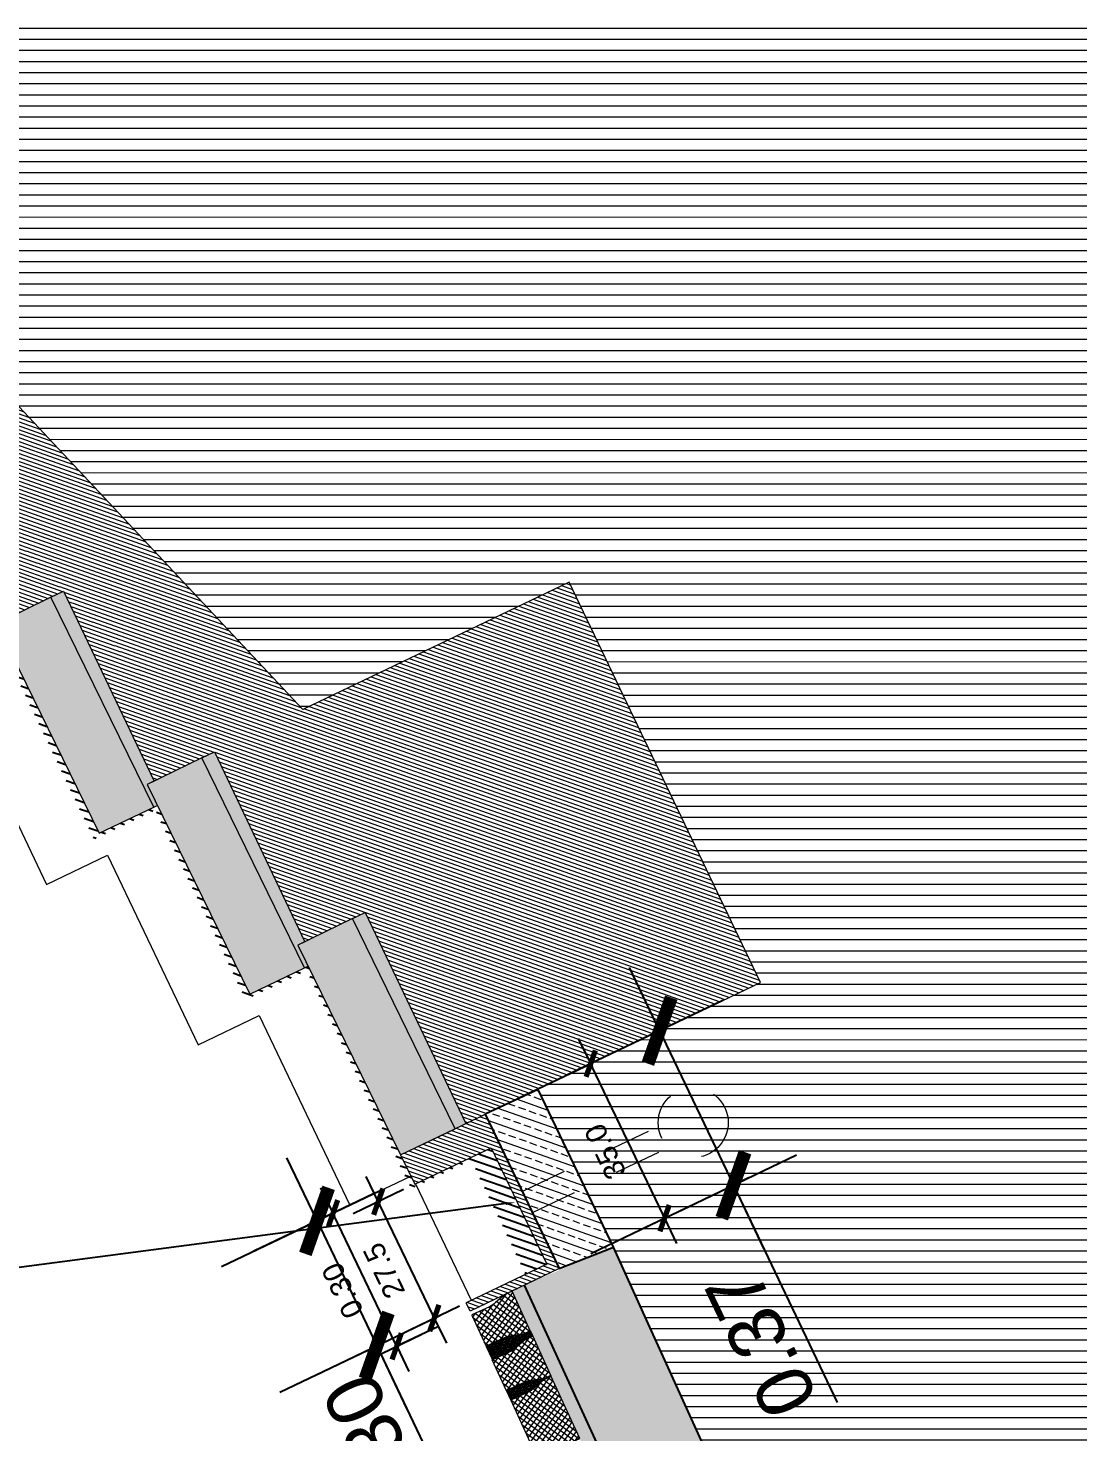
# Model space of a CAD drawing. Header units: metres. Extents: x 679304 to 680626, y 2747329 to 2750056.
# Drawn here: x 679487.419 to 679489.669, y 2747433.814 to 2747436.821 of the extents above; entities that cross this region are included whole.
import ezdxf
from ezdxf import colors
from ezdxf.entities.mleader import LeaderData, LeaderLine
from ezdxf.math import Vec2, Vec3

# ---------------------------------------------------------------- set-up
doc = ezdxf.new("R2010")
doc.units = ezdxf.units.M
doc.linetypes.add('Dash_2_', pattern=[0.25, 0.125, -0.125])
doc.linetypes.add('TRAZOS2', pattern=[9.524999999999999, 6.349999999999999, -3.174999999999999])
doc.layers.add('-aux', color=50, linetype='Continuous', plot=False)
doc.layers.add('00_Aux', color=5, linetype='Continuous', plot=False)
for name, color, linetype in [('01-TX', 7, 'Continuous'), ('01-TX-Dimensions_1-25', 157, 'Continuous'), ('01-TX-Dimensions_1-50', 157, 'Continuous'), ('02-L-Water Level', 140, 'Continuous'), ('COTAUX', 7, 'Continuous')]:
    doc.layers.add(name, color=color, linetype=linetype)
for name, color, linetype, lineweight in [('02-L-projecció', 6, 'Continuous', 5), ('02-L-seccionat', 4, 'Continuous', 5), ('1-CM', 7, 'Continuous', 0), ('3-TR Formigó', 252, 'Continuous', 0), ('3-TR terra compactada', 45, 'Continuous', 0)]:
    doc.layers.add(name, color=color, linetype=linetype, lineweight=lineweight)
for name, color, linetype, lineweight, true_color in [('02-L-projecció 2', 251, 'Continuous', 5, 0x636363), ('03-TR-Paviment_08_Natural Stone Bleachers', 253, 'Continuous', 5, 0xafad9d), ('3-TR D formigó', 251, 'Continuous', 5, 0x666666), ('3-TR tot_u', 8, 'Continuous', 5, 0x787878)]:
    doc.layers.add(name, color=color, linetype=linetype, lineweight=lineweight, true_color=true_color)
doc.layers.add('EIT_3 TR sorra', color=9, linetype='Continuous', true_color=0xd8ceb0)
doc.styles.get("Standard").update_dxf_attribs({"font": 'arial.ttf'})
doc.dimstyles.new('E20', dxfattribs={"dimscale": 0.03, "dimtxt": 1.5, "dimasz": 0.2, "dimexe": 0.1, "dimexo": 2.5, "dimgap": 1, "dimtad": 1, "dimdec": 0, "dimlfac": 1000, "dimzin": 0, "dimdsep": 46, "dimtxsty": 'Standard', "dimblk1": 'LINCOT200', "dimblk2": 'LINCOT200', "dimsah": 1, "dimcen": 0.1, "dimdle": 0.1, "dimclrt": 256, "dimadec": 0, "dimazin": 0, "dimtfac": 0.0153846153846154, "dimtdec": 0, "dimtofl": 0, "dimtmove": 0, "dimatfit": 3, "dimldrblk": 'LINCOT200', "dimfxl": 1, "dimtolj": 1, "dimtzin": 0, "dimarcsym": 0})
doc.dimstyles.new('E50', dxfattribs={"dimscale": 0.03, "dimtxt": 4, "dimasz": 0.5, "dimexe": 0.1, "dimexo": 15, "dimgap": 1, "dimtad": 1, "dimzin": 0, "dimdsep": 46, "dimtxsty": 'Standard', "dimblk1": 'LINCOT200', "dimblk2": 'LINCOT200', "dimsah": 1, "dimcen": 0.1, "dimdle": 0.1, "dimclrt": 256, "dimadec": 0, "dimazin": 0, "dimtfac": 0.0153846153846154, "dimtofl": 0, "dimtmove": 0, "dimatfit": 3, "dimldrblk": 'LINCOT200', "dimfxl": 1, "dimtolj": 1, "dimtzin": 0, "dimarcsym": 0})
pattern_1 = [(28.36651767412219, (0.0075900279916823, -2.662577874492853), (-0.0045254235276686, 0.0083812986401406), []), (118.3665176741222, (0.0075900279916823, -2.662577874492853), (-0.0083812986401406, -0.0045254235276686), [])]
pattern_2 = [(43.53433976174455, (-27.93331618560478, -72.01295925071462), (0.0019792498297906, 0.0065885012002258), [0.0085328125, -0.0017065625, 0, -0.0017065625])]
pattern_3 = [(233.4975340775854, (0.0645159101113677, -2.806752687320113), (0.0007298412641894, -0.0048849200842067), [0.0034925, -0.0034925])]
pattern_4 = [(45.0036907260805, (0, 0), (-0.0056572186258434, 0.0056564898496692), [])]

# ---------------------------------------------------------------- blocks, each defined once
blk = doc.blocks.new('View P3')
at = {"layer": '02-L-Water Level', "linetype": 'Dash_2_', "ltscale": 0.35}
h = blk.add_hatch(dxfattribs=at)
h.set_pattern_fill('ANSI31', color=256, scale=0.005, angle=-1.44041e-10)
h.set_pattern_definition([(44.99999999985592, (0, 0), (-0.0112253201513082, 0.0112253201513647), [])])
h.paths.add_polyline_path([(1.165072605945169, -2.149724781978875), (1.68468470685184, -2.145254114177078), (1.684651335701346, -2.006718603428453), (2.134684117510914, -2.002377902390435), (2.134651100262999, -1.863891914021223), (2.584683876484632, -1.859551207628101), (2.584650858771055, -1.721065219026058), (3.034683637320995, -1.716724515426903), (3.03465062007308, -1.578238526824861), (3.484683400951325, -1.57389782462269), (3.48465038370341, -1.435411836486309), (3.934683164581656, -1.431071134284138), (3.934650147333741, -1.292585146147757), (4.784313429220994, -1.285866921225897), (4.784314478756625, -1.278891913592815), (3.92819441948086, -1.278891914058476), (3.928194418083876, -1.413891913834959), (3.478194418828934, -1.413891913369297), (3.478194420225918, -1.558891913387924), (3.028194418177008, -1.558891913853585), (3.028194417245686, -1.70389191340655), (2.578194417990744, -1.703891913872212), (2.578194420784711, -1.848891914123669), (2.128194416873157, -1.848891913890838), (2.128194415941834, -1.993891913443803), (1.678194418083876, -1.993891913676634), (1.678194419015198, -2.138891912996768), (1.159883634652942, -2.138891914859414), (1.159734944347292, -2.281254951842129), (0.8882625340484082, -2.2809714153409), (0.8882591570727527, -2.330971415387466), (1.164520463440567, -2.33098874753341)])
at = {"layer": '03-TR-Paviment_08_Natural Stone Bleachers'}
h = blk.add_hatch(dxfattribs=at)
h.set_pattern_fill('DASH', color=256, scale=0.0011, angle=233.4975340775854, style=0, double=1)
h.set_pattern_definition(pattern_3)
h.paths.add_polyline_path([(2.134651100262999, -1.863891914021223), (2.134651317261159, -1.993461311096325), (2.63576118601486, -1.989119559992104), (2.634632331319153, -1.859124461188912)])
h = blk.add_hatch(dxfattribs=at)
h.set_pattern_fill('DASH', color=256, scale=0.0011, angle=233.4975340775854, style=0, double=1)
h.set_pattern_definition(pattern_3)
h.paths.add_polyline_path([(1.684651335701346, -2.006718603428453), (1.68465155409649, -2.136288000270724), (2.18576142238453, -2.131946248468011), (2.184632566291838, -2.001951150596141)])
h = blk.add_hatch(dxfattribs=at)
h.set_pattern_fill('DASH', color=256, scale=0.0011, angle=233.4975340775854, style=0, double=1)
h.set_pattern_definition(pattern_3)
h.paths.add_polyline_path([(1.234651579521596, -2.149545298889279), (1.234651797451078, -2.27911469573155), (1.735761665739119, -2.274772944394499), (1.73463281057775, -2.144777845824137)])
at = {"layer": '3-TR D formigó'}
h = blk.add_hatch(dxfattribs=at)
h.set_pattern_fill('_USER', color=256, scale=0.008, angle=45.00369072608052, pattern_type=0)
h.set_pattern_definition(pattern_4)
h.paths.add_polyline_path([(4.684510949533432, -1.448068327736109), (3.984776679426431, -1.447349506430327), (3.98576018679887, -1.583505686838179), (3.985760098323225, -1.590639481786638), (1.735761295072734, -2.304772944655269), (1.235048487782478, -2.3043002942577), (1.234718102961778, -3.004299982450902), (2.185761065222322, -3.004299982450902), (2.185761064756661, -2.371778391767293), (3.985760098961312, -1.800471624902741), (4.285132287708241, -1.800471624359488), (4.285132287070155, -3.096072127576917), (3.534091622568666, -3.096072127111256), (3.534091623499989, -3.446072127204388), (9.80670249601826, -3.446072121383622), (9.80670249601826, -3.096072121057659), (4.684091622941195, -3.096072127576917), (4.6842723172158, -2.765866050962358), (4.684091622941195, -2.765884730033576)])
h = blk.add_hatch(dxfattribs=at)
h.set_pattern_fill('_USER', color=256, scale=0.008, angle=45.00369072608052, pattern_type=0)
h.set_pattern_definition(pattern_4)
h.paths.add_polyline_path([(3.085760574322193, -1.876292868051677), (2.634777384344488, -1.875829583266749), (2.635761175304651, -1.989119563717395), (2.635760804638266, -2.019119563512504)])
h = blk.add_hatch(dxfattribs=at)
h.set_pattern_fill('_USER', color=256, scale=0.008, angle=45.00369072608052, pattern_type=0)
h.set_pattern_definition(pattern_4)
h.paths.add_polyline_path([(2.635760815348476, -2.019119559554383), (2.184777625836431, -2.018656275235116), (2.185761416796594, -2.1319462552201), (2.18576104613021, -2.161946255248039)])
h = blk.add_hatch(dxfattribs=at)
h.set_pattern_fill('_USER', color=256, scale=0.008, angle=45.00369072608052, pattern_type=0)
h.set_pattern_definition([(45.0036907260805, (0.0143892616033554, -2.662684472743421), (-0.0056572186258434, 0.0056564898496692), [])])
edge = h.paths.add_edge_path()
edge.add_line((1.234654032625257, -2.149725120048969), (1.165072606295564, -2.149724782166972))
edge.add_line((1.165072605945169, -2.149724781978875), (1.164520463117202, -2.330988747025919))
edge.add_line((1.164520463440567, -2.33098874753341), (0.888259157538414, -2.330971415620297))
edge.add_line((0.8882591570727527, -2.330971415387466), (0.8882625331170856, -2.280971415573731))
edge.add_line((0.8882625340484082, -2.2809714153409), (0.8882720735029785, -2.13971877689477))
edge.add_line((0.88827207358554, -2.139718777034431), (0.8682720730312425, -2.139718343138872))
edge.add_line((0.8682720721699297, -2.139718343503773), (0.8682662137309655, -2.226471366141229))
edge.add_arc((0.8199822385795414, -2.23006544727832), 0.0484175563039576, -0.8982138179728167, 4.257035526508275, ccw=False)
edge.add_line((0.8683938453905284, -2.230824447702616), (0.8682653672196458, -2.2390192157587))
edge.add_line((0.8682653666473925, -2.239019215805456), (0.8682578065970858, -2.350970064739053))
edge.add_line((0.868257806636393, -2.350970064755529), (1.234649449253388, -2.350990014533883))
edge.add_line((1.234649448655545, -2.350990014150738), (1.234654032000385, -2.149725119985218))
h = blk.add_hatch(dxfattribs=at)
h.set_pattern_fill('_USER', color=256, scale=0.008, angle=45.00369072608052, pattern_type=0)
h.set_pattern_definition(pattern_4)
h.paths.add_polyline_path([(2.185761065222322, -2.161946249194443), (1.734777875244617, -2.161482964642345), (1.735761665739119, -2.274772944394499), (1.735761295072734, -2.304772944655269)])
h = blk.add_hatch(dxfattribs=at)
h.set_pattern_fill('ANSI33', color=256, scale=0.005)
h.set_pattern_definition([(45, (0.0143892616033554, -2.662684472743421), (-0.0224506403026729, 0.0224506403026729), []), (45, (0.0368399117141962, -2.662684472743421), (-0.0224506403026729, 0.0224506403026729), [0.015875, -0.0079375])])
h.paths.add_polyline_path([(1.235228699631989, -2.350990066770464), (0.868257806636393, -2.350970064755529), (0.8597663398832082, -2.475620665121823), (1.234070198610424, -2.475620665121823)])
at = {"layer": '3-TR Formigó'}
h = blk.add_hatch(dxfattribs=at)
h.set_pattern_fill('ANSI37', color=256, scale=0.003, angle=-16.63348232587778, style=0)
h.set_pattern_definition(pattern_1)
edge = h.paths.add_edge_path()
edge.add_line((0.6683637639507652, -2.235885169357061), (0.668492240831256, -2.227690396830439))
edge.add_arc((0.6200806386768818, -2.226931407116353), 0.0484175509068215, 359.1017990145337, 375.1008181409226)
edge.add_line((0.6668262779712677, -2.214317749021574), (0.6612054849974811, -2.193487341282889))
edge.add_arc((0.7163768159225583, -2.178600137121975), 0.0571445927350761, 179.1017913688502, 195.1008104951326, ccw=False)
edge.add_line((0.6592392451129854, -2.177704335423186), (0.6598839266225696, -2.136584115214645))
edge.add_line((0.6598839266225696, -2.136584115214645), (0.6590868174098432, -2.136571617564186))
edge.add_line((0.6590868174098432, -2.136571617331355), (0.6591000501066447, -2.135727643966674))
edge.add_line((0.659100050572306, -2.135727644432336), (0.5332896392792464, -2.133755195420235))
edge.add_line((0.5332896383479238, -2.133755194954574), (0.5332764079794288, -2.134599169949069))
edge.add_line((0.5332764079794288, -2.134599169949069), (0.532479299698025, -2.134586668107658))
edge.add_line((0.532479299698025, -2.134586668107658), (0.5318346205167473, -2.175706891808658))
edge.add_arc((0.4746970538981259, -2.174811087548732), 0.0571445883122748, 343.10276942888225, 359.1017885551647, ccw=False)
edge.add_line((0.5293745757080615, -2.191420501796528), (0.523103550542146, -2.212064471794292))
edge.add_arc((0.5694308066740632, -2.22613731957972), 0.048417556315514, 163.1027728754241, 179.1017920018131)
edge.add_line((0.5210192003287375, -2.225378323346376), (0.5208907234482468, -2.233573095174506))
edge.add_line((0.5208907234482468, -2.233573095407336), (0.6683637639507652, -2.235885169357061))
h = blk.add_hatch(dxfattribs=at)
h.set_pattern_fill('ANSI37', color=256, scale=0.003, angle=-16.63348232587778, style=0)
h.set_pattern_definition(pattern_1)
edge = h.paths.add_edge_path()
edge.add_line((0.6683637634851038, -2.235885170521214), (0.6684922412969172, -2.227690396830439))
edge.add_arc((0.7169038495048881, -2.228449389338493), 0.048417558277355, 163.1027772467987, 179.1017963731876, ccw=False)
edge.add_line((0.6705765896476806, -2.214376544114202), (0.6768476138822735, -2.19373257854022))
edge.add_arc((0.6221700850874186, -2.177123166620731), 0.0571445952328922, 343.1027739110425, 359.101793037325)
edge.add_line((0.6793076586909593, -2.178018966224044), (0.6799523397348822, -2.136898745084181))
edge.add_line((0.6799523392692209, -2.136898745782673), (0.6807494466193021, -2.13691124250181))
edge.add_line((0.6807494480162859, -2.136911242268979), (0.6807626797817647, -2.136067270766943))
edge.add_line((0.6807626788504422, -2.136067270766943), (0.7540514655411245, -2.137216286268085))
edge.add_line((0.7540514655411245, -2.137216286268085), (0.7540382351726294, -2.138060260098427))
edge.add_line((0.7540382351726294, -2.138060260098427), (0.7548353420570493, -2.138072754489257))
edge.add_line((0.7548353420570493, -2.138072754722088), (0.7541906624101103, -2.179192978190258))
edge.add_arc((0.8113282271660864, -2.180088780820369), 0.0571445867174573, 179.1017904300533, 195.1008095563358)
edge.add_line((0.7561569027602673, -2.194975982885807), (0.7617776961997152, -2.215806392719969))
edge.add_arc((0.7150320527143778, -2.228420047787949), 0.0484175538136111, -0.8982054042938898, 15.100813722095097, ccw=False)
edge.add_line((0.763443656731397, -2.229179040994495), (0.7633151789195836, -2.237373812822625))
edge.add_line((0.7633151798509062, -2.237373812822625), (0.6683637634851038, -2.235885170521214))
h = blk.add_hatch(dxfattribs=at)
h.set_pattern_fill('ANSI37', color=256, scale=0.003, angle=-16.63348232587778, style=0)
h.set_pattern_definition(pattern_1)
edge = h.paths.add_edge_path()
edge.add_line((0.8682653666473925, -2.239019215805456), (0.8683938449248672, -2.230824440950527))
edge.add_arc((0.8199822385795414, -2.23006544727832), 0.048417556303949, 359.1017942285715, 375.1008133549604)
edge.add_line((0.866727883927524, -2.217451791744679), (0.8611070900224149, -2.196621385635808))
edge.add_arc((0.9162784162908792, -2.181734179845079), 0.0571445896214559, 179.1017934482232, 195.1008125745056, ccw=False)
edge.add_line((0.8591408492065966, -2.180838379543274), (0.8597855297848582, -2.139718158636242))
edge.add_line((0.8597855288535357, -2.139718159101903), (0.8589884196408092, -2.139705661218613))
edge.add_line((0.8589884196408092, -2.139705661451444), (0.859001652803272, -2.138861688552424))
edge.add_line((0.8590016532689332, -2.138861688319593), (0.7857128637842834, -2.137712671887129))
edge.add_line((0.7857128637842834, -2.13771267235279), (0.7856996352784336, -2.138556646881625))
edge.add_line((0.7856996348127723, -2.138556646648794), (0.7849025265313685, -2.138544145738705))
edge.add_line((0.7849025265313685, -2.138544145505875), (0.7842578468844295, -2.179664369439706))
edge.add_arc((0.727120278403163, -2.178768566809594), 0.0571445905328893, 343.10277147536846, 359.1017906016509, ccw=False)
edge.add_line((0.7817978020757437, -2.195377979893237), (0.7755267764441669, -2.216021949425339))
edge.add_arc((0.8218540344387292, -2.23009479092434), 0.0484175552804193, 163.1027806995004, 179.1017998258894)
edge.add_line((0.7734424285590649, -2.229335801675915), (0.7733139516785741, -2.237530573038384))
edge.add_line((0.7733139521442354, -2.237530572805553), (0.8682653671130537, -2.239019215572625))
at = {"layer": '3-TR terra compactada'}
h = blk.add_hatch(dxfattribs=at)
h.set_pattern_fill('LINE', color=256, scale=0.0075, angle=-115.557546249365, style=0)
h.set_pattern_definition([(244.4424537506349, (0, 0), (0.0214825048843796, -0.0102731270868518), [])])
h.paths.add_polyline_path([(33.4248187597841, -5.638298667035996), (33.42481875838712, -0.1896367226727307), (28.93739090207964, -0.2614927883259952), (28.93739993590862, -1.000565177295356), (26.21110249822959, -1.000591947464272), (26.21110249822959, -1.651717793662101), (20.74110249662772, -1.651717793662101), (20.74110249662772, -2.302507082698866), (15.27390249632299, -2.302507082931697), (15.27390249632299, -2.874289605300873), (9.8067024955526, -2.874289605068042), (9.80670249601826, -3.413715920876711), (9.806702496483922, -3.446072121150791), (3.534091623499989, -3.446072127204388), (3.534091622568666, -3.096072127111256), (4.285132287070155, -3.096072127576917), (4.285132286138832, -1.800471624359488), (3.985760098788887, -1.800471624359488), (2.185761064756661, -2.371778391767293), (2.185761065222322, -3.004299982450902), (1.234718102961778, -3.004299982450902), (1.234718103893101, -2.475620665121823), (0.8597663398832082, -2.475620665121823), (-0.9858305351808667, -2.439915189519524), (-0.9858305337838827, -5.63829866820015)])
at = {"layer": '3-TR tot_u'}
h = blk.add_hatch(dxfattribs=at)
h.set_pattern_fill('AR-CONC', color=256, scale=0.00025, angle=89.80773971934977)
h.set_pattern_definition([(158.0837823295707, (-46.3725121752359, 29.3433259902522), (-0.0103499279355319, 0.0445332543813249), [0.0047625, -0.0523875]), (103.0837823295706, (-46.3725121752359, 29.3433259902522), (-0.0426698782489073, -0.0232019944051226), [0.00381, -0.0419101460424998]), (208.5352270295707, (-46.37337466562167, 29.34703708207235), (-0.0530198042963272, 0.0213312604663262), [0.0040475022, -0.0445225611499999]), (154.2679823295707, (-46.38458484131843, 29.33938381681219), (-0.0110448357776689, 0.0676847422759134), [0.00714375, -0.0785812499999998]), (204.7193399395707, (-46.38550524925813, 29.34502420481294), (-0.0772240414564228, 0.0372185846859287), [0.006071255785, -0.0667839020399999]), (99.26793349957067, (-46.38458484131843, 29.33938381681219), (-0.0772240414545717, 0.0372185846900767), [0.0057149917675, -0.0628649329799998]), (129.0837823295707, (-46.38353775953873, 29.34640569146722), (0.0125378609920583, 0.0439672655705747), [0.0047625, -0.0523874999999999]), (74.08378232957072, (-46.38353775953873, 29.34640569146722), (-0.0485683886498667, 0.0003939825065855), [0.00381, -0.0419099999999998]), (179.5352273295707, (-46.38249293947592, 29.35006963135675), (-0.0360305278575024, 0.0443612479230451), [0.0040475022, -0.0445224843999999]), (145.5837823295707, (-46.3725121752359, 29.3433259902522), (-0.0203342630487983, -0.0058276174863555), [0, -0.0414019999999999, 0, -0.0425449999999999, 0, -0.0420687499999999]), (115.5837823295708, (-46.3725121752359, 29.3433259902522), (-0.028993333506133, 0.0081055562120774), [0, -0.0242569999999999, 0, -0.0404494999999999, 0, -0.0160337499999999]), (75.58378232957072, (-46.36811665212735, 29.32986496761441), (-0.0091606388699547, 0.0326677891176351), [0, -0.0158749999999999, 0, -0.0495299999999998, 0, -0.0657224999999997]), (65.5837823295707, (-46.36614556470886, 29.32382863503881), (-0.0175377261548643, 0.0332298918571741), [0, -0.0206375, 0, -0.0328929999999999, 0, -0.0466724999999999])])
h.paths.add_polyline_path([(-0.9856107383966445, -2.239373984979465), (-0.9856107383966445, -2.439919441472738), (0.8597663398832082, -2.475620665121823), (0.8682633554562926, -2.268794775009155)])
at = {"layer": 'EIT_3 TR sorra'}
h = blk.add_hatch(dxfattribs=at)
h.set_pattern_fill('ANSI36', color=256, scale=0.001075, angle=-0.0699202000995699, style=0, double=1)
h.set_pattern_definition([(44.93007979990038, (0.9470638115890324, -0.3145005856640637), (0.0018181808699823, 0.0066347566856768), [0.0085328125000001, -0.0017065625, 0, -0.0017065625])])
h.paths.add_polyline_path([(2.134649594780057, -2.002378213219344), (2.184632568620145, -2.001951165962964), (2.184777632821351, -2.018656286876648), (2.635816955473273, -2.019119629170745), (2.635761186480522, -1.989119571633636), (2.134651318658143, -1.993461322970688)])
h = blk.add_hatch(dxfattribs=at)
h.set_pattern_fill('ANSI36', color=256, scale=0.001075, angle=-0.0699202000995699, style=0, double=1)
h.set_pattern_definition([(44.93007979990038, (0.4970640460960567, -0.457327263429761), (0.0018181808699823, 0.0066347566856768), [0.0085328125000001, -0.0017065625, 0, -0.0017065625])])
h.paths.add_polyline_path([(1.68464982882142, -2.145204890985041), (1.734632802195847, -2.144777842797338), (1.734777867328375, -2.161482964642345), (2.185817189048975, -2.161946306936442), (2.18576142238453, -2.131946248468011), (1.684651553165167, -2.136288000736385)])
h = blk.add_hatch(dxfattribs=at)
h.set_pattern_fill('ANSI36', color=256, scale=0.001075, angle=-1.465660238255363, style=0, double=1)
h.set_pattern_definition(pattern_2)
edge = h.paths.add_edge_path()
edge.add_line((0.6683637066744268, -2.235888665076345), (0.6684921840205789, -2.227693893946707))
edge.add_arc((0.7169037866406143, -2.228452888783067), 0.048417551925259, 163.1027740660205, 179.1017931921324, ccw=False)
edge.add_line((0.6705765346996487, -2.214380043093115), (0.6768475584685802, -2.193736072396859))
edge.add_arc((0.6221700352616609, -2.177126660943031), 0.0571445894478798, 343.1027730029701, 359.1017921291886)
edge.add_line((0.6793076028116048, -2.178022462408989), (0.6799523374065757, -2.136898745084181))
edge.add_line((0.6799523374065757, -2.13689874485135), (0.659883923828602, -2.136584115214645))
edge.add_line((0.659883923828602, -2.136584115214645), (0.6592391906306148, -2.1777078313753))
edge.add_arc((0.7163767595775427, -2.178603631444275), 0.0571445912815803, 179.1017932408311, 195.1008123671419)
edge.add_line((0.6612054319120944, -2.193490837235003), (0.6668262258172036, -2.214321247534826))
edge.add_arc((0.6200805911794305, -2.226934899576008), 0.0484175444760712, -0.898206022703107, 15.100813103509779, ccw=False)
edge.add_line((0.6684921854175628, -2.227693893481045), (0.6683637062087655, -2.235888665542006))
h = blk.add_hatch(dxfattribs=at)
h.set_pattern_fill('ANSI36', color=256, scale=0.001075, angle=-1.465660238255363, style=0, double=1)
h.set_pattern_definition(pattern_2)
edge = h.paths.add_edge_path()
edge.add_line((0.7633151235058904, -2.237377311801537), (0.7733138925395906, -2.23753407318145))
edge.add_line((0.7733138925395906, -2.23753407318145), (0.7734423712827266, -2.229339300654828))
edge.add_arc((0.8218539776280522, -2.230098294559866), 0.0484175560575729, 163.1027748315818, 179.1017939576938, ccw=False)
edge.add_line((0.7755267210304737, -2.216025448404252), (0.781797744333744, -2.19538147887215))
edge.add_arc((0.7271202187985182, -2.178772069513797), 0.0571445908420315, 343.1027749197274, 359.1017940459459)
edge.add_line((0.7842577882111073, -2.179667868418619), (0.7849025237374008, -2.138544145505875))
edge.add_line((0.7849025228060782, -2.138544145738705), (0.7548353401944042, -2.138072755653411))
edge.add_line((0.7548353411257267, -2.138072755187749), (0.7541906060650945, -2.179196478333324))
edge.add_arc((0.8113281768746674, -2.180092278402298), 0.0571445929418056, 179.1017930334536, 195.1008121597644)
edge.add_line((0.7561568473465741, -2.194979484658688), (0.7617776398546994, -2.215809892863035))
edge.add_arc((0.7150320010259748, -2.228423547465354), 0.0484175488334649, -0.8982046699363764, 15.100814456276396, ccw=False)
edge.add_line((0.7634436008520425, -2.229182539973407), (0.7633151235058904, -2.237377311568707))
edge.add_line((0.7633151235058904, -2.237377311801537), (0.7733138925395906, -2.23753407318145))
h = blk.add_hatch(dxfattribs=at)
h.set_pattern_fill('ANSI36', color=256, scale=0.001075, angle=-1.483241872390413, style=0, double=1)
h.set_pattern_definition([(61.79280073783064, (23.47827219730243, 245.672869458329), (-0.0001846038072498, 0.006876896057703), [0.0085328125000001, -0.0017065625, 0, -0.0017065625])])
h.paths.add_polyline_path([(0.8682633554562926, -2.268794775009155), (0.8682653671130537, -2.239021457266062), (-0.9856107383966445, -2.209615301340818), (-0.9856107383966445, -2.239373984979465)])
h = blk.add_hatch(dxfattribs=at)
h.set_pattern_fill('ANSI36', color=256, scale=0.001075, angle=-0.0699202000995699, style=0, double=1)
h.set_pattern_definition([(44.93007979990038, (0.0470642917789519, -0.6001539584249258), (0.0018181808699823, 0.0066347566856768), [0.0085328125000001, -0.0017065625, 0, -0.0017065625])])
h.paths.add_polyline_path([(1.234718103893101, -2.304299982497468), (1.735817434266209, -2.304773001931607), (1.735761665273457, -2.274772943928837), (1.234651797451078, -2.27911469573155)])
at = {"layer": '-aux'}
for points in [[(0.6683637062087655, -2.235888665774837), (0.6683637066744268, -2.235888665076345), (0.6684921840205789, -2.227693893946707, -0.0699225111475427), (0.6705765346996487, -2.214380043093115), (0.676847558002919, -2.19373607262969, 0.0699225111480096), (0.6793076028116048, -2.178022462408989), (0.6799523374065757, -2.13689874485135), (0.659883923828602, -2.136584115214645), (0.6592391896992922, -2.1777078313753, 0.0699225111484148), (0.6612054319120944, -2.193490837235003), (0.6668262253515423, -2.214321247767657, -0.0699225111479849), (0.6684921854175628, -2.227693893481045), (0.6683637062087655, -2.235888665774837), (0.6683637066744268, -2.235888665076345)], [(0.7633151235058904, -2.237377311801537), (0.7733138925395906, -2.23753407318145), (0.7734423712827266, -2.229339300654828, -0.0699225111475427), (0.7755267210304737, -2.216025448404252), (0.781797744333744, -2.19538147887215, 0.0699225111480096), (0.7842577882111073, -2.179667868418619), (0.7849025228060782, -2.138544145738705), (0.7548353411257267, -2.138072755187749), (0.7541906055994332, -2.179196478333324, 0.0699225111484148), (0.7561568473465741, -2.194979484658688), (0.7617776393890381, -2.215809892863035, -0.0699225111479849), (0.7634436008520425, -2.229182539973407), (0.7633151235058904, -2.237377311801537), (0.7733138925395906, -2.23753407318145)]]:
    blk.add_lwpolyline(points, format="xyb", dxfattribs=at)
at = {"layer": '00_Aux'}
for points in [[(-0.9856107383966445, -2.239373984979465), (0.8682633554562926, -2.268794775009155)], [(-0.9856107383966445, -2.439919441472738), (0.8597663398832082, -2.475620665121823)]]:
    blk.add_lwpolyline(points, dxfattribs=at)
blk.add_lwpolyline([(1.235228699631989, -2.350990066770464), (0.868257806636393, -2.350970064755529), (0.8597663398832082, -2.475620665121823), (1.234070198610424, -2.475620665121823)], close=True, dxfattribs=at)
at = {"layer": '02-L-projecció'}
blk.add_lwpolyline([(3.43430250370875, -1.424999998882412), (2.984302502591162, -1.424999999348074), (2.984302503056824, -1.569999998901039), (2.534302501939237, -1.569999998901039), (2.534302502870559, -1.714999998919665), (2.084302503615617, -1.714999999385327), (2.084302501752972, -1.859999998705461), (1.634302502963691, -1.859999998938292), (1.634302503429353, -2.004999998025596), (1.184302503243088, -2.004999999888241), (1.184302501380443, -2.149675173219293)], dxfattribs=at)
at = {"layer": '02-L-projecció 2', "linetype": 'TRAZOS2', "ltscale": 0.01}
for points in [[(1.001396603882312, -2.350978322327136), (1.001391923986375, -2.674192190170288)], [(1.051396605558693, -2.350979046430438), (1.051391924731433, -2.674192913807928)]]:
    blk.add_lwpolyline(points, dxfattribs=at)
blk.add_circle((1.026390900835394, -2.74490323010832), 0.075, dxfattribs=at)
at = {"layer": '02-L-seccionat'}
for points in [[(1.234718103893101, -2.304299982497468), (1.234718102961778, -3.004299982450902), (2.185761065222322, -3.004299982450902), (2.185761064756661, -2.371778391767293), (3.985760098961312, -1.800471624902741), (4.285132287503998, -1.800471624359488), (4.285132287070155, -3.096072127576917), (3.534091622568666, -3.096072127111256), (3.534091623499989, -3.446072127204388), (9.80670249601826, -3.446072127670049), (9.8067024955526, -3.096072127111256), (4.684091622941195, -3.096072127576917), (4.684510949533432, -1.448068327736109)], [(1.234653819352388, -2.14954527746886), (1.234649448655545, -2.350990014150738), (0.868257806636393, -2.350970064755529), (0.8682720721699297, -2.139718343503773)], [(0.8682720721699297, -2.139718343503773), (0.88827207358554, -2.139718777034431)], [(1.165072605945169, -2.149724781978875), (1.164520463440567, -2.33098874753341), (0.8882591570727527, -2.330971415387466), (0.88827207358554, -2.139718777034431)], [(1.234653819352388, -2.14954527746886), (1.165072605945169, -2.149724781978875)]]:
    blk.add_lwpolyline(points, dxfattribs=at)
for points in [[(2.134651100262999, -1.863891914021223), (2.134651317261159, -1.993461311096325), (2.63576118601486, -1.989119559992104), (2.634632331319153, -1.859124461188912)], [(1.684651335701346, -2.006718603428453), (1.68465155409649, -2.136288000270724), (2.18576142238453, -2.131946248468011), (2.184632566291838, -2.001951150596141)], [(1.234651579521596, -2.149545298889279), (1.234651797451078, -2.27911469573155), (1.735761665739119, -2.274772944394499), (1.73463281057775, -2.144777845824137)]]:
    blk.add_lwpolyline(points, close=True, dxfattribs=at)
at = {"layer": '1-CM'}
for points in [[(2.134651317261159, -1.993461311096325), (2.134650347754359, -1.998480278998613), (2.134684117510914, -2.002377902390435)], [(2.635761186480522, -1.989119571633636), (2.635760815814137, -2.019119571428745), (2.184777632821351, -2.018656286876648), (2.184632568620145, -2.001951165962964)], [(2.63576118601486, -1.989119559992104), (2.635838438756763, -1.998035765718668)], [(2.185761421918869, -2.131946249166503), (2.185761051252484, -2.161946249194443), (1.734777867328375, -2.161482964642345), (1.734632802195847, -2.144777842797338)], [(2.18576142238453, -2.131946248468011), (2.18583867419511, -2.140862455125898)], [(1.68465155409649, -2.136288000270724), (1.684650583192706, -2.141306967940181), (1.684684353414922, -2.145204591564834)], [(1.735761665739119, -2.274772944394499), (1.735761295072734, -2.304772944655269), (1.234718103893101, -2.304299982497468)], [(1.735761665739119, -2.274772944394499), (1.73583891801536, -2.283689150586724)]]:
    blk.add_lwpolyline(points, dxfattribs=at)
for points in [[(0.6683637639507652, -2.235885169357061), (0.668492240831256, -2.227690396830439, 0.0699225111487571), (0.6668262779712677, -2.214317749021574), (0.661205486394465, -2.19348734174855, -0.0699225111482901), (0.6592392451129854, -2.177704335423186), (0.6598839266225696, -2.136584115214645), (0.6590868174098432, -2.136571617331355), (0.659100050572306, -2.135727644432336), (0.5332896383479238, -2.133755194954574), (0.5332764079794288, -2.134599169949069), (0.532479299698025, -2.134586668107658), (0.5318346205167473, -2.175706891808658, -0.0699225111482901), (0.5293745757080615, -2.191420501796528), (0.523103550542146, -2.212064471561461, 0.0699225111487571), (0.5210192003287375, -2.225378323346376), (0.5208907234482468, -2.233573095407336)], [(0.6683637634851038, -2.235885170521214), (0.668492240831256, -2.227690396830439, -0.0699225111487571), (0.6705765896476806, -2.214376544114202), (0.6768476138822735, -2.193732578773051, 0.0699225111482901), (0.6793076586909593, -2.178018966224044), (0.6799523392692209, -2.136898745782673), (0.6807494480162859, -2.136911242268979), (0.6807626788504422, -2.136067270766943), (0.7540514655411245, -2.137216286268085), (0.7540382351726294, -2.138060260098427), (0.7548353420570493, -2.138072754722088), (0.7541906624101103, -2.179192978190258, 0.0699225111482901), (0.7561569027602673, -2.194975982885807), (0.7617776966653765, -2.215806392021477, -0.0699225111487571), (0.763443656731397, -2.229179040994495), (0.7633151798509062, -2.237373812822625)], [(0.8682653666473925, -2.239019215805456), (0.8683938449248672, -2.230824440717697, 0.0699225111487571), (0.866727883927524, -2.217451791744679), (0.8611070904880762, -2.196621385868638, -0.0699225111482901), (0.8591408492065966, -2.180838379543274), (0.8597855288535357, -2.139718159101903), (0.8589884196408092, -2.139705661451444), (0.8590016532689332, -2.138861688319593), (0.7857128637842834, -2.13771267235279), (0.7856996348127723, -2.138556646648794), (0.7849025265313685, -2.138544145505875), (0.7842578478157521, -2.179664369206875, -0.0699225111482901), (0.7817978020757437, -2.195377979893237), (0.7755267769098282, -2.21602194965817, 0.0699225111487571), (0.7734424285590649, -2.229335801675915), (0.7733139521442354, -2.237530572805553)]]:
    blk.add_lwpolyline(points, format="xyb", close=True, dxfattribs=at)
blk = doc.blocks.new('LINCOT200')
for p, q in [((0, -9.999961704014426), (0, 10.00003829598554)), ((3.695e-13, 3.82959855756e-05), (10.00000000000051, 3.82959855756e-05))]:
    blk.add_line(p, q)
at = {"const_width": 1.875}
blk.add_lwpolyline([(3.535533801624467, -3.535495714255787), (-3.535533950636761, 3.535572157214076)], dxfattribs=at)
at = {"layer": 'COTAUX'}
blk.add_line((0, 0), (-1.249999999999914, 0), dxfattribs=at)
blk = doc.blocks.new('*D34')
at = {"layer": '01-TX-Dimensions_1-50', "color": 0, "lineweight": -2, "transparency": 16777216}
for p, q in [((679488.804917065, 2747434.688952271), (679488.7750393498, 2747434.674664455)), ((679488.7788041632, 2747434.659837919), (679488.9241794677, 2747434.355838899)), ((679488.9306507375, 2747434.342306617), (679489.1531193973, 2747433.87709518)), ((679488.9632168832, 2747434.357880067), (679488.9333571941, 2747434.343600871))]:
    blk.add_line(p, q, dxfattribs=at)
at = {"layer": 'DEFPOINTS', "color": 0, "transparency": 16777216}
for p in [(679488.7723328933, 2747434.673370201), (679488.398948593, 2747434.494814176), (679488.5572484111, 2747434.163741973)]:
    blk.add_point(p, dxfattribs=at)
at = {"layer": '01-TX-Dimensions_1-50', "color": 0, "lineweight": -2, "transparency": 16777216, "xscale": 0.015, "yscale": 0.015, "zscale": 0.015}
for p, rotation in [((679488.7723328933, 2747434.673370201), 115.5575828872426), ((679488.9306507375, 2747434.342306617), 295.5575828872426)]:
    blk.add_blockref('LINCOT200', p, dxfattribs=dict(at, rotation=rotation))
at = {"layer": '01-TX-Dimensions_1-50', "transparency": 16777216, "insert": (679488.9905639864, 2747434.005369917), "char_height": 0.12, "attachment_point": 5, "rotation": 115.55758288724267}
blk.add_mtext('\\A1;0.37', dxfattribs=at)
blk = doc.blocks.new('*D35')
at = {"layer": '01-TX-Dimensions_1-50', "color": 0, "lineweight": -2, "transparency": 16777216}
for p, q in [((679487.8336269935, 2747434.168022183), (679488.0355835236, 2747434.264599771)), ((679488.04476125, 2747434.252361743), (679488.1598503344, 2747434.011695222)), ((679487.9589813063, 2747433.899010781), (679488.1636151479, 2747433.996868685)), ((679488.1663216043, 2747433.998162939), (679488.332976666, 2747433.649665129))]:
    blk.add_line(p, q, dxfattribs=at)
at = {"layer": 'DEFPOINTS', "color": 0, "transparency": 16777216}
for p in [(679488.2395954655, 2747434.362160277), (679488.3649497783, 2747434.093148875), (679488.1663216043, 2747433.998162939)]:
    blk.add_point(p, dxfattribs=at)
at = {"layer": '01-TX-Dimensions_1-50', "color": 0, "lineweight": -2, "transparency": 16777216, "xscale": 0.015, "yscale": 0.015, "zscale": 0.015}
for p, rotation in [((679488.0382899801, 2747434.265894026), 115.5575828872426), ((679488.1663216043, 2747433.998162939), 295.5575828872426)]:
    blk.add_blockref('LINCOT200', p, dxfattribs=dict(at, rotation=rotation))
at = {"layer": '01-TX-Dimensions_1-50', "transparency": 16777216, "insert": (679488.1705095399, 2747433.777755252), "char_height": 0.12, "attachment_point": 5, "rotation": 115.55758288724267}
blk.add_mtext('\\A1;0.30', dxfattribs=at)
blk = doc.blocks.new('*D127')
at = {"layer": '01-TX-Dimensions_1-25', "color": 0, "lineweight": -2, "transparency": 16777216}
for p, q in [((679488.4666117869, 2747434.527166845), (679488.6274630529, 2747434.604076722)), ((679488.7804681121, 2747434.277123457), (679488.6273447388, 2747434.597369561)), ((679488.6249115859, 2747434.196094632), (679488.785762852, 2747434.273004509))]:
    blk.add_line(p, q, dxfattribs=at)
at = {"layer": 'DEFPOINTS', "color": 0, "transparency": 16777216}
for p in [(679488.624756526, 2747434.602782615), (679488.3989486116, 2747434.494814184), (679488.5572484108, 2747434.163741971)]:
    blk.add_point(p, dxfattribs=at)
at = {"layer": '01-TX-Dimensions_1-25', "color": 0, "lineweight": -2, "transparency": 16777216, "xscale": 0.006, "yscale": 0.006, "zscale": 0.006}
for p, rotation in [((679488.6247565259, 2747434.602782616), 115.5544599389938), ((679488.7830563249, 2747434.271710403), 295.5544599389938)]:
    blk.add_blockref('LINCOT200', p, dxfattribs=dict(at, rotation=rotation))
at = {"layer": '01-TX-Dimensions_1-25', "transparency": 16777216, "insert": (679488.6560991151, 2747434.414387787), "char_height": 0.045, "attachment_point": 5, "rotation": 115.55445993899384}
blk.add_mtext('\\A1;35.0', dxfattribs=at)
blk = doc.blocks.new('*D128')
at = {"layer": '01-TX-Dimensions_1-25', "color": 0, "lineweight": -2, "transparency": 16777216}
for p, q in [((679488.1619246602, 2747434.324987055), (679488.0699463151, 2747434.280960939)), ((679488.2065068629, 2747434.002610319), (679488.0752427795, 2747434.276844209)), ((679488.2983697025, 2747434.039929227), (679488.2063913574, 2747433.99590311))]:
    blk.add_line(p, q, dxfattribs=at)
at = {"layer": 'DEFPOINTS', "color": 0, "transparency": 16777216}
for p in [(679488.2295742834, 2747434.357368046), (679488.0726523018, 2747434.282256177), (679488.3660193254, 2747434.072310218)]:
    blk.add_point(p, dxfattribs=at)
at = {"layer": '01-TX-Dimensions_1-25', "color": 0, "lineweight": -2, "transparency": 16777216, "xscale": 0.006, "yscale": 0.006, "zscale": 0.006}
for p, rotation in [((679488.0726523001, 2747434.282256179), 115.5784530362863), ((679488.2090973423, 2747433.99719835), 295.5784530362864)]:
    blk.add_blockref('LINCOT200', p, dxfattribs=dict(at, rotation=rotation))
at = {"layer": '01-TX-Dimensions_1-25', "transparency": 16777216, "insert": (679488.0930770884, 2747434.116848524), "char_height": 0.045, "attachment_point": 5, "rotation": 115.57845303628639}
blk.add_mtext('\\A1;0.30', dxfattribs=at)
blk = doc.blocks.new('*D129')
at = {"layer": '01-TX-Dimensions_1-25', "color": 0, "lineweight": -2, "transparency": 16777216}
for p, q in [((679488.1702917031, 2747434.307491226), (679488.1668044325, 2747434.305810763)), ((679488.2870792665, 2747434.06312901), (679488.1721116751, 2747434.301707938)), ((679488.2904686222, 2747434.058101983), (679488.2869813519, 2747434.05642152))]:
    blk.add_line(p, q, dxfattribs=at)
at = {"layer": 'DEFPOINTS', "color": 0, "transparency": 16777216}
for p in [(679488.2378561709, 2747434.340049525), (679488.1695070124, 2747434.307113094), (679488.3580330901, 2747434.090660282)]:
    blk.add_point(p, dxfattribs=at)
at = {"layer": '01-TX-Dimensions_1-25', "color": 0, "lineweight": -2, "transparency": 16777216, "xscale": 0.006, "yscale": 0.006, "zscale": 0.006}
for p, rotation in [((679488.1695070113, 2747434.307113095), 115.7287166804719), ((679488.2896839303, 2747434.057723852), 295.7287166804718)]:
    blk.add_blockref('LINCOT200', p, dxfattribs=dict(at, rotation=rotation))
at = {"layer": '01-TX-Dimensions_1-25', "transparency": 16777216, "insert": (679488.18187173, 2747434.159421122), "char_height": 0.045, "attachment_point": 5, "rotation": 115.7287166804719}
blk.add_mtext('\\A1;27.5', dxfattribs=at)

msp = doc.modelspace()

# ---------------------------------------------------------------- linework, layer by layer
at = {"layer": '02-L-projecció 2'}
msp.add_lwpolyline([(679488.2494783904, 2747434.345563949), (679488.3688759353, 2747434.095844535)], dxfattribs=at)

# ---------------------------------------------------------------- block references
at = {"rotation": 115.5575828872439}
msp.add_blockref('View P3', (679486.810897724, 2747432.366190542), dxfattribs=at)

# ---------------------------------------------------------------- dimensions: what is measured, and where the dimension line sits
at = {"layer": '01-TX-Dimensions_1-25'}
for p1, p2, distance, text, picture, middle in [((679488.5572484109, 2747434.163741972), (679488.3989486116, 2747434.494814185), -0.2502926209202546, '35.0', '*D127', (679488.6560991153, 2747434.414387786)), ((679488.3660193261, 2747434.072310219), (679488.2295742834, 2747434.357368048), 0.17397212829281264, '0.30', '*D128', (679488.0930770886, 2747434.116848524)), ((679488.3580330902, 2747434.090660282), (679488.2378561711, 2747434.340049525), 0.07587104841564489, '27.5', '*D129', (679488.1818717303, 2747434.159421121))]:
    dim = msp.add_aligned_dim(p1=p1, p2=p2, distance=distance, text=text, dimstyle='E20', dxfattribs=at)
    dim.commit()
    dim.dimension.update_dxf_attribs({"geometry": picture, "text_midpoint": middle})
at = {"layer": '01-TX-Dimensions_1-50'}
dim = msp.add_linear_dim(base=(679488.7723328933, 2747434.673370201), p1=(679488.5572484111, 2747434.163741972), p2=(679488.398948593, 2747434.494814176), angle=115.5575828872426, dimstyle='E50', dxfattribs=at)
dim.commit()
dim.dimension.update_dxf_attribs({"geometry": '*D34', "text_midpoint": (679489.0729392169, 2747434.044762558), "dimtype": 160})
dim = msp.add_linear_dim(base=(679488.1663216043, 2747433.998162939), p1=(679488.2395954656, 2747434.362160277), p2=(679488.3649497784, 2747434.093148874), angle=115.5575828872426, dimstyle='E50', dxfattribs=at)
dim.commit()
dim.dimension.update_dxf_attribs({"geometry": '*D35', "text_midpoint": (679488.1705095395, 2747433.777755252)})

# ---------------------------------------------------------------- leaders
at = {"layer": '01-TX'}
ml = msp.add_multileader_mtext('Standard', dxfattribs=at)
ml.set_content('DRAIN FLOOR', color=256)
ml.set_leader_properties()
ml.build(insert=Vec2(0, 0))
ml.multileader.update_dxf_attribs({"dogleg_length": 0.0769230769230769, "arrow_head_size": 0.0192307692307692})
ctx = ml.context
ctx.base_point, ctx.char_height, ctx.arrow_head_size, ctx.landing_gap_size, ctx.plane_origin, ctx.plane_x_axis, ctx.plane_y_axis = Vec3(679487.3061528851, 2747434.190746787), 0.05, 0.0192307692307692, 0.0192307692307692, Vec3(679488.997547195, 2747433.159086702), Vec3(-0.4281212612115987, 0.9037212986859335), Vec3(-0.9037212986859335, -0.4281212612115987)
notes = []
notes.append((ctx, [(0, (1, 1, 0), (679487.3226190874, 2747434.155988275), (-0.4281212612115987, 0.9037212986859335), 0.0384615384615385, [(0, [(679488.4623314517, 2747434.305442498)], 0, [])])]))
ctx.mtext.insert, ctx.mtext.text_direction, ctx.mtext.rotation, ctx.mtext.flow_direction = Vec3(679487.2749414678, 2747434.19724049), Vec3(-0.4281212612115987, 0.9037212986859335), -0.0036511113149649, 5
for ctx, leaders in notes:
    for number, flags, end, landing, length, lines in leaders:
        leader = LeaderData()
        leader.index, (leader.has_last_leader_line, leader.has_dogleg_vector, leader.attachment_direction) = number, flags
        leader.last_leader_point, leader.dogleg_vector, leader.dogleg_length = Vec3(end), Vec3(landing), length
        for number, points, colour, breaks in lines:
            line = LeaderLine()
            line.index, line.vertices, line.color, line.breaks = number, Vec3.list(points), colors.encode_raw_color(colour), breaks
            leader.lines.append(line)
        ctx.leaders.append(leader)

doc.saveas('drawing.dxf')
